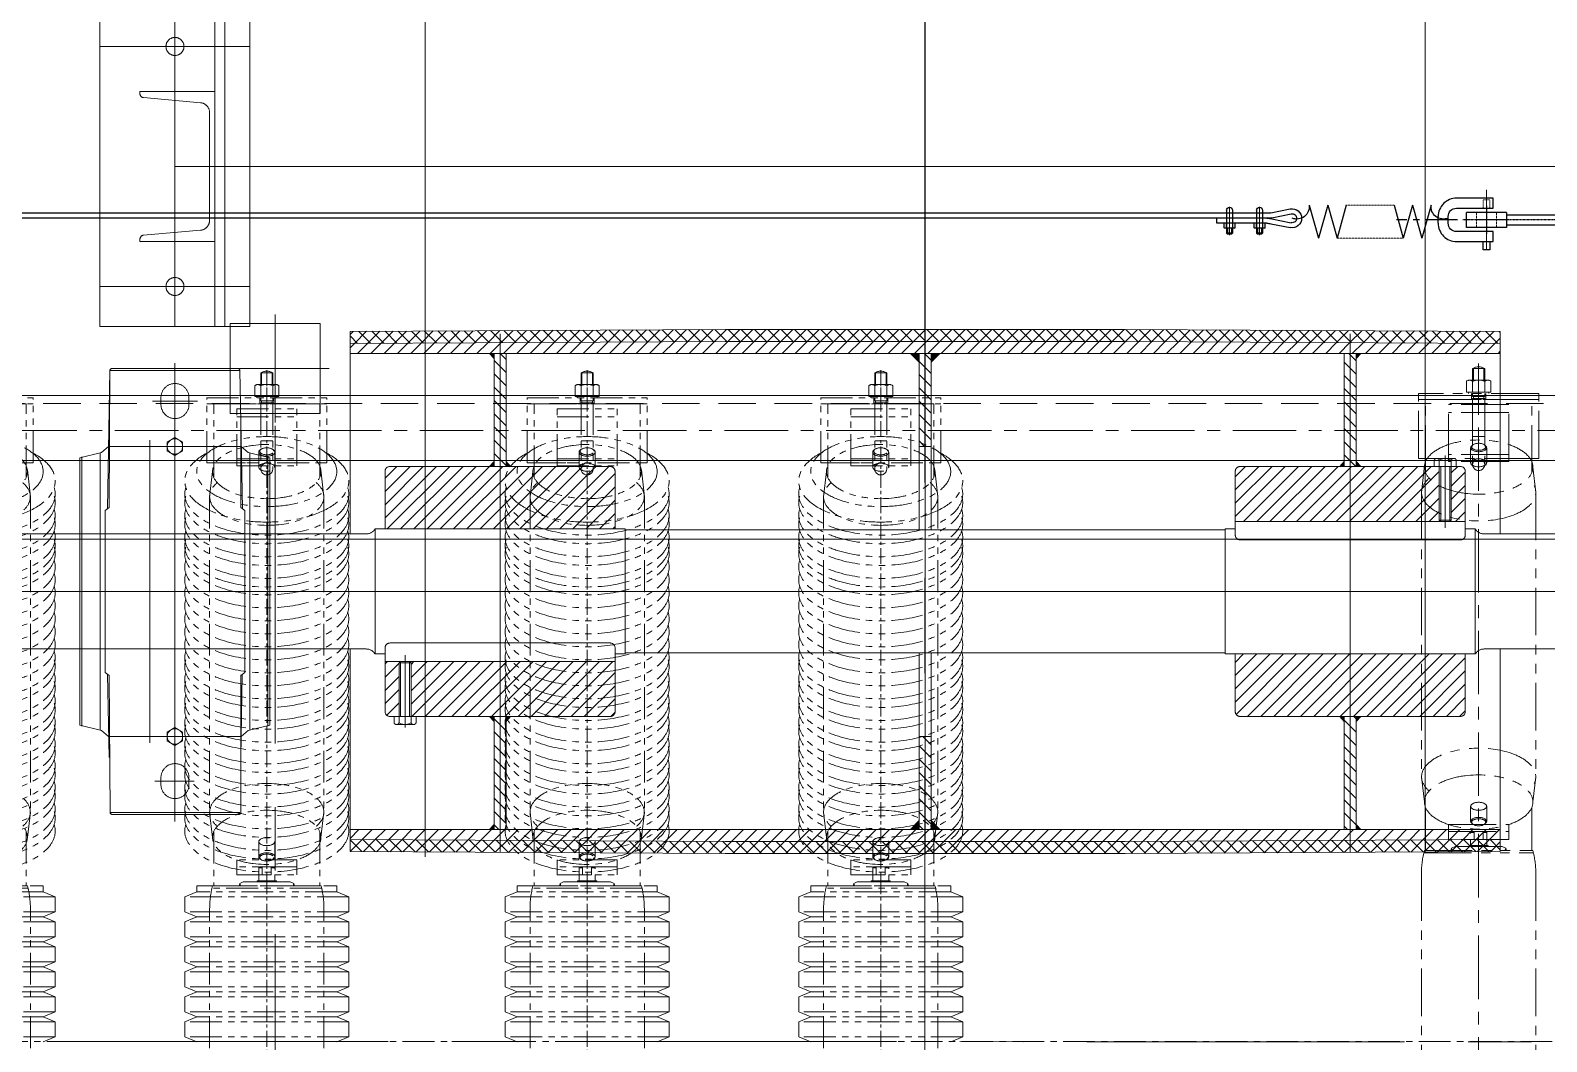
# Model space of a CAD drawing. Header units: millimetres. Extents: x -243837 to -5443, y 40 to 285140.
# Drawn here: x -108905 to -107389, y 78766 to 79777 of the extents above; entities that cross this region are included whole.
import ezdxf

# ---------------------------------------------------------------- set-up
doc = ezdxf.new("R2010")
doc.units = ezdxf.units.MM
for name, pattern in [('CENTER', [50.8, 31.75, -6.35, 6.35, -6.35]), ('CENTER2', [1.125, 0.75, -0.125, 0.125, -0.125]), ('HIDDEN', [0.375, 0.25, -0.125]), ('PHANTOM', [63.5, 31.75, -6.35, 6.35, -6.35, 6.35, -6.35])]:
    doc.linetypes.add(name, pattern=pattern)
for name, color, linetype, lineweight in [('2', 3, 'Continuous', 20), ('CEN', 1, 'CENTER', 9), ('HID', 2, 'HIDDEN', 5), ('HIDDEN', 2, 'HIDDEN', 0), ('PHANTAM', 21, 'PHANTOM', 0), ('phantom', 4, 'PHANTOM', 5), ('R- PHANTOM', 3, 'PHANTOM', 9), ('R-CENTER', 1, 'CENTER2', 5), ('R-HIDDEN', 3, 'HIDDEN', 9), ('R-OBJECT', 2, 'Continuous', 20)]:
    doc.layers.add(name, color=color, linetype=linetype, lineweight=lineweight)
doc.layers.add('DWG', color=7, linetype='Continuous')
pattern_1 = [(315, (10095.582, 2090.4945), (6.629126, 6.629126), [])]
pattern_2 = [(225, (10218.221, 2021.274), (6.629126, -6.629126), [])]

# ---------------------------------------------------------------- blocks, each defined once
blk = doc.blocks.new('VXCVXCVXCVCXV')
at = {"layer": 'PHANTAM', "ltscale": 200}
h = blk.add_hatch(dxfattribs=at)
h.set_pattern_fill('ANSI37', color=256, scale=75, angle=180)
h.set_pattern_definition([(225, (10095.582, 2090.4945), (6.629126, -6.629126), []), (315, (10095.582, 2090.4945), (6.629126, 6.629126), [])])
h.paths.add_polyline_path([(425, -260.8), (575, -260), (575, -248), (425, -248.8)])
h.paths.add_polyline_path([(0, -262), (200, -262), (425, -260.8), (425, -248.8), (200, -250), (0, -250)])
h.paths.add_polyline_path([(-425, -260.8), (-200, -262), (0, -262), (0, -250), (-200, -250), (-425, -248.8)])
h.paths.add_polyline_path([(-575, -260), (-425, -260.8), (-425, -248.8), (-575, -248)])
h.paths.add_polyline_path([(-575, 248), (-200, 250), (0, 250), (0, 262), (-200, 262), (-575, 260)])
h.paths.add_polyline_path([(0, 250), (200, 250), (575, 248), (575, 260), (200, 262), (0, 262)])
h = blk.add_hatch(dxfattribs=at)
h.set_pattern_fill('ANSI31', color=256, scale=75, angle=180)
h.set_pattern_definition([(225, (10095.582, 2090.4945), (6.629126, -6.629126), [])])
h.paths.add_polyline_path([(425, -248.8), (575, -248), (575, -238), (425, -238)])
h.paths.add_polyline_path([(0, -250), (200, -250), (425, -248.8), (425, -238), (0, -238)])
h.paths.add_polyline_path([(-425, -248.8), (-200, -250), (0, -250), (0, -238), (-425, -238)])
h.paths.add_polyline_path([(-575, -248), (-425, -248.8), (-425, -238), (-575, -238)])
h.paths.add_polyline_path([(-575, 238), (-425, 238), (-425, 248.8), (-575, 248)])
h.paths.add_polyline_path([(-425, 238), (0, 238), (0, 250), (-200, 250), (-425, 248.8)])
h.paths.add_polyline_path([(0, 238), (425, 238), (425, 248.8), (200, 250), (0, 250)])
h.paths.add_polyline_path([(425, 238), (575, 238), (575, 248), (425, 248.8)])
h = blk.add_hatch(dxfattribs=at)
h.set_pattern_fill('ANSI31', color=256, scale=75, angle=270)
h.set_pattern_definition(pattern_1)
h.paths.add_polyline_path([(-431, -238), (-425, -238), (-425, -125), (-431, -125)])
h.paths.add_polyline_path([(-425, -238), (-419, -238), (-419, -125), (-425, -125)])
h.paths.add_polyline_path([(-425, 125), (-419, 125), (-419, 238), (-425, 238)])
h.paths.add_polyline_path([(-431, 125), (-425, 125), (-425, 238), (-431, 238)])
for points in [[(-6, 229.1), (-14.7, 238), (-6, 238)], [(14.7, 238), (6, 238), (6, 229.1)], [(-6, -229.1), (-14.7, -238), (-6, -238)], [(6, -229.1), (14.7, -238), (6, -238)]]:
    blk.add_hatch(color=256, dxfattribs=at).paths.add_polyline_path(points)
h = blk.add_hatch(dxfattribs=at)
h.set_pattern_fill('ANSI31', color=256, scale=75, angle=270)
h.set_pattern_definition(pattern_1)
h.paths.add_polyline_path([(0, -145), (-6, -145), (-6, -238), (0, -238)])
h.paths.add_polyline_path([(6, -145), (0, -145), (0, -238), (6, -238)])
h.paths.add_polyline_path([(0, 145), (6, 145), (6, 238), (0, 238)])
h.paths.add_polyline_path([(-6, 145), (0, 145), (0, 238), (-6, 238)])
h = blk.add_hatch(dxfattribs=at)
h.set_pattern_fill('ANSI31', color=256, scale=75, angle=270)
h.set_pattern_definition(pattern_1)
h.paths.add_polyline_path([(419, 125), (425, 125), (425, 238), (419, 238)])
h.paths.add_polyline_path([(425, 125), (431, 125), (431, 238), (425, 238)])
h.paths.add_polyline_path([(425, -125), (419, -125), (419, -238), (425, -238)])
h.paths.add_polyline_path([(431, -125), (425, -125), (425, -238), (431, -238)])
h = blk.add_hatch(dxfattribs=at)
h.set_pattern_fill('ANSI31', color=256, scale=75, angle=180)
h.set_pattern_definition(pattern_2)
h.paths.add_polyline_path([(-425, -125), (-315, -125, 0.414214), (-310, -120), (-310, -69.9), (-425, -69.9)])
h.paths.add_polyline_path([(-514, -125), (-425, -125), (-425, -69.9), (-515.5, -69.9), (-514, -71.4)])
h.paths.add_polyline_path([(-540, -120, 0.414214), (-535, -125), (-526, -125), (-526, -71.4), (-524.5, -69.9), (-540, -69.9)])
h.paths.add_polyline_path([(-425, 62.5), (-310, 62.5), (-310, 120, 0.414214), (-315, 125), (-425, 125)])
h.paths.add_polyline_path([(-540, 62.5), (-425, 62.5), (-425, 125), (-535, 125, 0.414214), (-540, 120)])
h = blk.add_hatch(dxfattribs=at)
h.set_pattern_fill('ANSI31', color=256, scale=75, angle=180)
h.set_pattern_definition(pattern_2)
h.paths.add_polyline_path([(310, 69.9), (425, 69.9), (425, 125), (315, 125, 0.414214), (310, 120)])
h.paths.add_polyline_path([(425, 69.9), (515.5, 69.9), (514, 71.4), (514, 125), (425, 125)])
h.paths.add_polyline_path([(526, 71.4), (524.5, 69.9), (540, 69.9), (540, 120, 0.414214), (535, 125), (526, 125)])
h.paths.add_polyline_path([(425, -125), (535, -125, 0.414214), (540, -120), (540, -62.5), (425, -62.5)])
h.paths.add_polyline_path([(310, -120, 0.414214), (315, -125), (425, -125), (425, -62.5), (310, -62.5)])
for p, q in [((-500, 3705.2, 278.1), (-500, -265.2, 287.5)), ((0, -263.1, 0.4), (0, 3705.2, -5.6)), ((500, 3705.2, 279.2), (500, -260.9, 288.6)), ((-750, 265, -51.7), (-750, 584.9, -51.7)), ((-825, 544.9, -103), (-675, 544.9, -103)), ((-750, 424.9, -51.7), (750, 424.9, -51.7)), ((-825, 304.9, -103), (-675, 304.9, -103)), ((-575, 260, -0.4), (-200, 262, -0.4)), ((-575, 260, -0.4), (-575, 57.5, -0.4)), ((-200, 262, -0.4), (200, 262, -0.4)), ((575, 260, -0.4), (200, 262, -0.4)), ((575, 260, -0.4), (575, 57.5, -0.4)), ((-575, 248, -0.4), (-200, 250, -0.4)), ((-425, 257.6, -0.4), (-425, -260.9, -0.4)), ((-200, 250, -0.4), (200, 250, -0.4)), ((575, 248, -0.4), (200, 250, -0.4)), ((425, 257.6, -0.4), (425, -260.9, -0.4)), ((-750, 228.1, -0.4), (-750, -230, -0.4)), ((575, 238, -0.4), (-575, 238, -0.4)), ((-431, 232.9, -0.4), (-435.6, 238, -0.4)), ((-431, 125, -0.4), (-431, 238, -0.4)), ((-419, 125, -0.4), (-419, 238, -0.4)), ((-6, 229.1, -0.4), (-14.7, 238, -0.4)), ((-6, 61.5, -0.4), (-6, 238, -0.4)), ((6, 61.5, -0.4), (6, 238, -0.4)), ((6, 229.1, -0.4), (14.7, 238, -0.4)), ((419, 125, -0.4), (419, 238, -0.4)), ((431, 125, -0.4), (431, 238, -0.4)), ((431, 232.9, -0.4), (435.6, 238, -0.4)), ((-817.4, 82.8, -0.4), (-815, 220.9, -0.4)), ((-815.7, 84.1, -0.4), (-815, 220.9, -0.4)), ((-685, 220.9, -0.4), (-815, 220.9, -0.4)), ((-687, 222.9, -0.4), (-813, 222.9, -0.4)), ((-682.6, 82.8, -0.4), (-685, 220.9, -0.4)), ((-772.4, 190.4, -0.4), (-727.6, 190.4, -0.4)), ((-764, 193.9, -0.4), (-764, 186.9, -0.4)), ((-736, 193.9, -0.4), (-736, 186.9, -0.4)), ((-684.3, 84.1, -0.4), (-684.3, 165.4, -0.4)), ((-845, 133.7, -0.4), (-823.3, 139.1, -0.4)), ((-824.7, 0, -0.4), (-824.7, 138.6, -0.4)), ((-823.3, 139.1, -0.4), (-816.3, 145, -0.4)), ((-816.3, 145, -0.4), (-683.7, 145, -0.4)), ((-775, -151.2, -0.4), (-775, 151.2, -0.4)), ((-676.7, 139.1, -0.4), (-683.7, 145, -0.4)), ((-655, 133.7, -0.4), (-676.7, 139.1, -0.4)), ((-675.3, 0, -0.4), (-675.3, 138.6, -0.4)), ((6, 145, -0.4), (-6, 145, -0.4)), ((-845, 0, -0.4), (-845, 133.7, -0.4)), ((-843, 0, -0.4), (-843, 134.5, -0.4)), ((-657, 0, -0.4), (-657, 134.5, -0.4)), ((-655, 0, -0.4), (-655, 133.7, -0.4)), ((-535, 125, -0.4), (-315, 125, -0.4)), ((-431, 130.1, -0.4), (-435.6, 125, -0.4)), ((-419, 130.1, -0.4), (-414.4, 125, -0.4)), ((535, 125, -0.4), (315, 125, -0.4)), ((419, 130.1, -0.4), (414.4, 125, -0.4)), ((431, 130.1, -0.4), (435.6, 125, -0.4)), ((509, 131.4, -0.4), (509, 125, -0.4)), ((528.5, 133, -0.4), (511.5, 133, -0.4)), ((514, 131.4, -0.4), (514, 71.4, -0.4)), ((515.5, 125, -0.4), (515.5, 69.9, -0.4)), ((520, 136.1, -0.4), (520, 63.7, -0.4)), ((524.5, 125, -0.4), (524.5, 69.9, -0.4)), ((526, 131.4, -0.4), (526, 71.4, -0.4)), ((531, 131.4, -0.4), (531, 125, -0.4)), ((-540, 62.5, -0.4), (-540, 120, -0.4)), ((-310, 62.5, -0.4), (-310, 120, -0.4)), ((310, 69.9, -0.4), (310, 120, -0.4)), ((540, 69.9, -0.4), (540, 120, -0.4)), ((-819.7, 81.1, -0.4), (-815.7, 84.1, -0.4)), ((-819.7, 0, -0.4), (-819.7, 81.1, -0.4)), ((-680.3, 81.1, -0.4), (-684.3, 84.1, -0.4)), ((-680.3, 0, -0.4), (-680.3, 81.1, -0.4)), ((-550, 62.5, -0.4), (-550, -62.5, -0.4)), ((-550, 62.5, -0.4), (-300, 62.5, -0.4)), ((-300, -62.5, -0.4), (-300, 62.5, -0.4)), ((-300, -62.5, -0.4), (-300, 62.5, -0.4)), ((-300, 61.5, -0.4), (300, 61.5, -0.4)), ((300, 62.5, -0.4), (300, -62.5, -0.4)), ((300, 62.5, -0.4), (300, -62.5, -0.4)), ((310, 62.5, -0.4), (300, 62.5, -0.4)), ((300, 62.5, -0.4), (300, -62.5, -0.4)), ((540, 69.9, -0.4), (310, 69.9, -0.4)), ((310, 62.5, -0.4), (310, 69.9, -0.4)), ((310, 56.5, -0.4), (310, 62.5, -0.4)), ((515.5, 69.9, -0.4), (514, 71.4, -0.4)), ((526, 71.4, -0.4), (514, 71.4, -0.4)), ((524.5, 69.9, -0.4), (515.5, 69.9, -0.4)), ((526, 71.4, -0.4), (524.5, 69.9, -0.4)), ((540, 62.5, -0.4), (540, 69.9, -0.4)), ((550, 62.5, -0.4), (540, 62.5, -0.4)), ((540, 62.5, -0.4), (540, 56.5, -0.4)), ((550, -62.5, -0.4), (550, 62.5, -0.4)), ((550, -62.5, -0.4), (550, 62.5, -0.4)), ((-558.7, 57.5, -0.4), (-940, 57.5, -0.4)), ((535, 51.5, -0.4), (315, 51.5, -0.4)), ((889, 57.5, -0.4), (558.7, 57.5, -0.4)), ((900.6, 0, -0.4), (-1075, 0, -0.4)), ((-647.1, 0, -0.4), (-865, 0, -0.4)), ((-845, 0, -0.4), (-845, -133.7, -0.4)), ((-843, 0, -0.4), (-843, -134.5, -0.4)), ((-824.7, 0, -0.4), (-824.7, -138.6, -0.4)), ((-819.7, 0, -0.4), (-819.7, -81.1, -0.4)), ((-680.3, 0, -0.4), (-680.3, -81.1, -0.4)), ((-675.3, 0, -0.4), (-675.3, -138.6, -0.4)), ((-657, 0, -0.4), (-657, -134.5, -0.4)), ((-655, 0, -0.4), (-655, -133.7, -0.4)), ((-558.7, -57.5, -0.4), (-940, -57.5, -0.4)), ((-575, -57.5, -0.4), (-575, -260, -0.4)), ((-540, -62.5, -0.4), (-540, -56.5, -0.4)), ((-535, -51.5, -0.4), (-315, -51.5, -0.4)), ((-310, -56.5, -0.4), (-310, -62.5, -0.4)), ((889, -57.5, -0.4), (558.7, -57.5, -0.4)), ((575, -57.5, -0.4), (575, -260, -0.4)), ((-550, -62.5, -0.4), (-540, -62.5, -0.4)), ((-540, -62.5, -0.4), (-540, -69.9, -0.4)), ((-540, -69.9, -0.4), (-540, -120, -0.4)), ((-540, -69.9, -0.4), (-310, -69.9, -0.4)), ((-526, -71.4, -0.4), (-524.5, -69.9, -0.4)), ((-526, -71.4, -0.4), (-514, -71.4, -0.4)), ((-526, -131.4, -0.4), (-526, -71.4, -0.4)), ((-524.5, -69.9, -0.4), (-515.5, -69.9, -0.4)), ((-524.5, -125, -0.4), (-524.5, -69.9, -0.4)), ((-520, -136.1, -0.4), (-520, -63.7, -0.4)), ((-515.5, -69.9, -0.4), (-514, -71.4, -0.4)), ((-515.5, -125, -0.4), (-515.5, -69.9, -0.4)), ((-514, -131.4, -0.4), (-514, -71.4, -0.4)), ((-310, -62.5, -0.4), (-300, -62.5, -0.4)), ((-310, -62.5, -0.4), (-310, -69.9, -0.4)), ((-310, -69.9, -0.4), (-310, -120, -0.4)), ((-300, -61.5, -0.4), (300, -61.5, -0.4)), ((-6, -61.5, -0.4), (-6, -238, -0.4)), ((6, -61.5, -0.4), (6, -238, -0.4)), ((550, -62.5, -0.4), (300, -62.5, -0.4)), ((310, -62.5, -0.4), (310, -120, -0.4)), ((540, -62.5, -0.4), (540, -120, -0.4)), ((-819.7, -81.1, -0.4), (-815.7, -84.1, -0.4)), ((-817.3, -82.9, -0.4), (-815.9, -166.1, -0.4)), ((-815.7, -84.1, -0.4), (-814.8, -220.9, -0.4)), ((-680.3, -81.1, -0.4), (-684.3, -84.1, -0.4)), ((-684.3, -83.4, -0.4), (-684.2, -220.9, -0.4)), ((-684.3, -84.1, -0.4), (-684.3, -165.4, -0.4)), ((-682.7, -82.9, -0.4), (-684.1, -166.1, -0.4)), ((-845, -133.7, -0.4), (-823.3, -139.1, -0.4)), ((-655, -133.7, -0.4), (-676.7, -139.1, -0.4)), ((-535, -125, -0.4), (-315, -125, -0.4)), ((-531, -131.4, -0.4), (-531, -125, -0.4)), ((-528.5, -133, -0.4), (-511.5, -133, -0.4)), ((-509, -131.4, -0.4), (-509, -125, -0.4)), ((-431, -130.1, -0.4), (-435.6, -125, -0.4)), ((-431, -125, -0.4), (-431, -238, -0.4)), ((-419, -125, -0.4), (-419, -238, -0.4)), ((-419, -130.1, -0.4), (-414.4, -125, -0.4)), ((535, -125, -0.4), (315, -125, -0.4)), ((419, -130.1, -0.4), (414.4, -125, -0.4)), ((419, -125, -0.4), (419, -238, -0.4)), ((431, -125, -0.4), (431, -238, -0.4)), ((431, -130.1, -0.4), (435.6, -125, -0.4)), ((-823.3, -139.1, -0.4), (-816.3, -145, -0.4)), ((-815.2, -145, -0.4), (-684.3, -145, -0.4)), ((-676.7, -139.1, -0.4), (-683.7, -145, -0.4)), ((6, -145, -0.4), (-6, -145, -0.4)), ((0, -145, -0.4), (0, -262, -0.4)), ((-770.2, -189.6, -0.4), (-730.9, -189.6, -0.4)), ((-764, -193.1, -0.4), (-764, -186.1, -0.4)), ((-736, -193.1, -0.4), (-736, -186.1, -0.4)), ((-685, -220.9, -0.4), (-815, -220.9, -0.4)), ((-686.2, -222.9, -0.4), (-812.8, -222.9, -0.4)), ((575, -238, -0.4), (-575, -238, -0.4)), ((-431, -232.9, -0.4), (-435.6, -238, -0.4)), ((-6, -229.1, -0.4), (-14.7, -238, -0.4)), ((6, -229.1, -0.4), (14.7, -238, -0.4)), ((431, -232.9, -0.4), (435.6, -238, -0.4)), ((-575, -248, -0.4), (-200, -250, -0.4)), ((-200, -250, -0.4), (200, -250, -0.4)), ((575, -248, -0.4), (200, -250, -0.4)), ((-575, -260, -0.4), (-200, -262, -0.4)), ((-200, -262, -0.4), (200, -262, -0.4)), ((575, -260, -0.4), (200, -262, -0.4))]:
    blk.add_line(p, q, dxfattribs=at)
for points, elevation in [([(-675, 584.9), (-675, 265), (-825, 265), (-825, 584.9)], -51.7), ([(-710, 265), (-710, 584.9), (-700, 584.9), (-700, 265)], -51.7), ([(-742.3, 149.4), (-750, 153.9), (-757.7, 149.4), (-757.7, 140.5), (-750, 136.1), (-742.3, 140.5)], -0.4), ([(-742.3, -149.4), (-750, -153.9), (-757.7, -149.4), (-757.7, -140.5), (-750, -136.1), (-742.3, -140.5)], -0.4)]:
    blk.add_lwpolyline(points, close=True, dxfattribs=dict(at, elevation=elevation))
at = {"layer": 'PHANTAM', "ltscale": 200, "elevation": -51.7}
blk.add_lwpolyline([(-785, 497.6, 0.388879), (-781.3, 493.7), (-724.5, 488.7, -0.388879), (-715.4, 478.7), (-715.4, 371.1, -0.388879), (-724.5, 361.1), (-781.3, 356.2, 0.388879), (-785, 352.2), (-785, 349.9), (-710, 349.9), (-710, 499.9), (-785, 499.9)], format="xyb", close=True, dxfattribs=at)
at = {"layer": 'PHANTAM', "ltscale": 200}
for centre, radius in [((-750, 544.9, -103), 9), ((-750, 304.9, -103), 9), ((-750, 145, -0.4), 7.69), ((-750, -145, -0.4), 7.69)]:
    blk.add_circle(centre, radius, dxfattribs=at)
for centre, radius, start, end in [((-813, 220.9, -0.4), 2, 90, 179.011), ((-687, 220.9, -0.4), 2, 0.989, 90), ((-750, 193.9, -0.4), 14, 0, 180), ((-750, 186.9, -0.4), 14, 180, 0), ((-535, 120, -0.4), 5, 90, 180), ((-315, 120, -0.4), 5, 0, 90), ((315, 120, -0.4), 5, 90, 180), ((511.5, 130.3, -0.4), 2.74, 24.1518, 155.8482), ((520, 121.1, -0.4), 11.9, 59.802, 120.198), ((528.5, 130.3, -0.4), 2.74, 24.1518, 155.8482), ((535, 120, -0.4), 5, 0, 90), ((-558.7, 67.5, -0.4), 10, 270, 330), ((558.7, 67.5, -0.4), 10, 210, 270), ((315, 56.5, -0.4), 5, 180, 270), ((535, 56.5, -0.4), 5, 270, 0), ((-558.7, -67.5, -0.4), 10, 30, 90), ((-535, -56.5, -0.4), 5, 90, 180), ((-315, -56.5, -0.4), 5, 0, 90), ((558.7, -67.5, -0.4), 10, 90, 150), ((-535, -120, -0.4), 5, 180, 270), ((-315, -120, -0.4), 5, 270, 0), ((315, -120, -0.4), 5, 180, 270), ((535, -120, -0.4), 5, 270, 0), ((-528.5, -130.3, -0.4), 2.74, 204.1518, 335.8482), ((-520, -121.1, -0.4), 11.9, 239.802, 300.198), ((-511.5, -130.3, -0.4), 2.74, 204.1518, 335.8482), ((-750, -186.1, -0.4), 14, 0, 180), ((-750, -193.1, -0.4), 14, 180, 0), ((-812.8, -220.9, -0.4), 2, 180.3489, 270), ((-686.2, -220.9, -0.4), 2, 270, 0.0263)]:
    blk.add_arc(centre, radius, start, end, dxfattribs=at)
for points in [[(-435.6, 238, -0.4), (-431, 238, -0.4), (-431, 232.9, -0.4)], [(435.6, 238, -0.4), (431, 238, -0.4), (431, 232.9, -0.4)], [(-435.6, 125, -0.4), (-431, 125, -0.4), (-431, 130.1, -0.4)], [(-414.4, 125, -0.4), (-419, 125, -0.4), (-419, 130.1, -0.4)], [(414.4, 125, -0.4), (419, 125, -0.4), (419, 130.1, -0.4)], [(435.6, 125, -0.4), (431, 125, -0.4), (431, 130.1, -0.4)], [(-435.6, -125, -0.4), (-431, -125, -0.4), (-431, -130.1, -0.4)], [(-414.4, -125, -0.4), (-419, -125, -0.4), (-419, -130.1, -0.4)], [(414.4, -125, -0.4), (419, -125, -0.4), (419, -130.1, -0.4)], [(435.6, -125, -0.4), (431, -125, -0.4), (431, -130.1, -0.4)], [(-435.6, -238, -0.4), (-431, -238, -0.4), (-431, -232.9, -0.4)], [(435.6, -238, -0.4), (431, -238, -0.4), (431, -232.9, -0.4)]]:
    blk.add_solid(points, dxfattribs=at)
blk = doc.blocks.new('A$Cdfc40b7d')
at = {"layer": 'phantom'}
for p, q in [((-2146.6, 536.8, 152.2), (-2134.6, 536.8, 152.2)), ((-2146.6, 536.8, 152.2), (-2146.6, 525.3, 152.2)), ((-2145.8, 536.8, 152.2), (-2145.8, 524.3, 152.2)), ((-2135.3, 536.8, 152.2), (-2135.3, 525.3, 152.2)), ((-2134.6, 536.8, 152.2), (-2134.6, 525.3, 152.2)), ((-2152.6, 524, 152.2), (-2150.4, 525.3, 152.2)), ((-2152.6, 524, 152.2), (-2152.6, 513.3, 152.2)), ((-2150.4, 525.3, 152.2), (-2130.7, 525.3, 152.2)), ((-2146.6, 524, 152.2), (-2146.6, 513.3, 152.2)), ((-2140.6, 498.7, 152.2), (-2140.6, 522.2, 152.2)), ((-2134.6, 524, 152.2), (-2134.6, 513.3, 152.2)), ((-2128.6, 524, 152.2), (-2130.7, 525.3, 152.2)), ((-2128.6, 524, 152.2), (-2128.6, 513.3, 152.2)), ((-2200.6, 511.8, 152.2), (-2080.6, 511.8, 152.2)), ((-2200.6, 446.8, 152.2), (-2200.6, 511.8, 152.2)), ((-2200.6, 505.8, 152.2), (-2080.6, 505.8, 152.2)), ((-2193.6, 432.6, 152.2), (-2193.6, 505.8, 152.2)), ((-2087.5, 505.8, 152.2), (-2193.6, 505.8, 152.2)), ((-2170.6, 500.8, 152.2), (-2110.6, 500.8, 152.2)), ((-2170.6, 443.9, 152.2), (-2170.6, 500.8, 152.2)), ((-2152.6, 513.3, 152.2), (-2128.6, 513.3, 152.2)), ((-2150.6, 513.3, 152.2), (-2150.6, 511.8, 152.2)), ((-2147.6, 511.8, 152.2), (-2147.6, 505.8, 152.2)), ((-2147.6, 511.8, 152.2), (-2147.6, 505.6, 152.2)), ((-2146.6, 511.8, 152.2), (-2146.6, 508.8, 152.2)), ((-2146.6, 508.8, 152.2), (-2134.6, 508.8, 152.2)), ((-2146.6, 506.8, 152.2), (-2146.6, 440.8, 152.2)), ((-2134.6, 506.8, 152.2), (-2146.6, 506.8, 152.2)), ((-2145.8, 508.8, 152.2), (-2145.8, 506.8, 152.2)), ((-2140.6, 500.8, 152.2), (-2140.6, 505.8, 152.2)), ((-2135.3, 508.8, 152.2), (-2135.3, 506.8, 152.2)), ((-2134.6, 511.8, 152.2), (-2134.6, 508.8, 152.2)), ((-2134.6, 506.8, 152.2), (-2134.6, 440.8, 152.2)), ((-2133.6, 511.8, 152.2), (-2133.6, 505.8, 152.2)), ((-2133.6, 511.8, 152.2), (-2133.6, 505.8, 152.2)), ((-2130.6, 513.3, 152.2), (-2130.6, 511.8, 152.2)), ((-2110.6, 443.9, 152.2), (-2110.6, 500.8, 152.2)), ((-2087.5, 432.6, 152.2), (-2087.5, 505.8, 152.2)), ((-2080.6, 446.8, 152.2), (-2080.6, 511.8, 152.2)), ((-2170.6, 492.8, 152.2), (-2110.6, 492.8, 152.2)), ((-2148.6, 442.6, 152.2), (-2148.6, 457.6, 152.2)), ((-2146.6, 468.8, 152.2), (-2134.6, 468.8, 152.2)), ((-2132.6, 442.6, 152.2), (-2132.6, 457.6, 152.2)), ((-2200.6, 446.8, 152.2), (-2193.6, 446.8, 152.2)), ((-2193.6, 446.8, 152.2), (-2087.5, 446.8, 152.2)), ((-2170.6, 450.9, 152.2), (-2110.6, 450.9, 152.2)), ((-2170.6, 443.9, 152.2), (-2110.6, 443.9, 152.2)), ((-2160.6, 446.8, 152.2), (-2154.6, 446.8, 152.2)), ((-2154.6, 446.8, 152.2), (-2150.6, 446.8, 152.2)), ((-2087.5, 446.8, 152.2), (-2080.6, 446.8, 152.2)), ((-2083.4, 413, 152.2), (-2086.4, 439.8, 152.2)), ((-2197.7, 413, 152.2), (-2194.8, 438.2, 152.2)), ((-2197.7, 413, 152.2), (-2197.7, 97.8)), ((-2083.4, 413, 152.2), (-2083.4, 97.8)), ((-2197.7, 97.8), (-2194.8, 72.5)), ((-2083.4, 97.8), (-2086.4, 72.5)), ((-2193.6, 78.1), (-2193.6, 24.1)), ((-2087.5, 78.1), (-2087.5, 24.1)), ((-2148.6, 68.2), (-2148.6, 53.1)), ((-2132.6, 68.2), (-2132.6, 53.1)), ((-2110.6, 50), (-2170.6, 50)), ((-2170.6, 43.1), (-2170.6, 49.9)), ((-2110.6, 43.1), (-2110.6, 49.9)), ((-2110.6, 43.1), (-2170.6, 43.1)), ((-2170.6, 43.1), (-2170.6, 35.1)), ((-2170.6, 35.1), (-2110.6, 35.1)), ((-2147.6, 43.1), (-2148.6, 42.1)), ((-2148.6, 35.1), (-2148.6, 43.1)), ((-2147.6, 43.1), (-2148.6, 42.1)), ((-2148.6, 42.1), (-2147.6, 43.1)), ((-2148.6, 42.1), (-2148.6, 41.1)), ((-2148.6, 42.1), (-2145.1, 42.1)), ((-2148.6, 41.1), (-2148.6, 42.1)), ((-2148.6, 42.1), (-2145.1, 42.1)), ((-2148.6, 35.1), (-2148.6, 29.1)), ((-2147.6, 43.1), (-2133.6, 43.1)), ((-2147.6, 43.1), (-2133.6, 43.1)), ((-2145.1, 43.1), (-2145.1, 35.1)), ((-2145.1, 35.1), (-2136.1, 35.1)), ((-2140.6, 35.1), (-2140.6, 24.1)), ((-2136.1, 43.1), (-2136.1, 35.1)), ((-2132.6, 42.1), (-2136.1, 42.1)), ((-2136.1, 42.1), (-2132.6, 42.1)), ((-2133.6, 43.1), (-2132.6, 42.1)), ((-2132.6, 42.1), (-2133.6, 43.1)), ((-2132.6, 42.1), (-2132.6, 41.1)), ((-2132.6, 41.1), (-2132.6, 42.1)), ((-2132.6, 35.1), (-2132.6, 29.1)), ((-2110.6, 35.1), (-2110.6, 43.1)), ((-2222.6, 13.1), (-2210.6, 18.1)), ((-2210.6, 24.1), (-2070.6, 24.1)), ((-2210.6, 18.1), (-2210.6, 24.1)), ((-2070.6, 18.1), (-2210.6, 18.1)), ((-2085.8, 21.6), (-2195.4, 21.6)), ((-2086.4, 24.1), (-2194.8, 24.1)), ((-2168.3, 24.1), (-2167.6, 26.2)), ((-2164.1, 28), (-2167.6, 26.5)), ((-2166.8, 24.1), (-2167.6, 26.5)), ((-2166.9, 24.1), (-2167.6, 26.2)), ((-2164.1, 28), (-2148.6, 28)), ((-2150.1, 29.1), (-2150.1, 28)), ((-2150.1, 29), (-2150, 29.1)), ((-2150.1, 28.3), (-2149.3, 29.1)), ((-2150.1, 29.1), (-2131, 29.1)), ((-2150.1, 28), (-2131, 28)), ((-2149.7, 28), (-2148.6, 29.1)), ((-2149, 28), (-2147.9, 29.1)), ((-2148.6, 29.1), (-2132.6, 29.1)), ((-2148.6, 28), (-2132.6, 28)), ((-2148.3, 28), (-2147.7, 28.6)), ((-2147.7, 29.1), (-2147.7, 28)), ((-2133.5, 29.1), (-2133.5, 28)), ((-2133.5, 28.7), (-2133, 29.1)), ((-2133.4, 28), (-2132.3, 29.1)), ((-2132.7, 28), (-2131.6, 29.1)), ((-2132.6, 28), (-2117.1, 28)), ((-2132, 28), (-2131, 29)), ((-2131.3, 28), (-2131, 28.3)), ((-2131, 29.1), (-2131, 28)), ((-2117.1, 28), (-2113.6, 26.5)), ((-2114.3, 24.1), (-2113.6, 26.5)), ((-2114.2, 24.1), (-2113.6, 26.2)), ((-2112.8, 24.1), (-2113.6, 26.2)), ((-2070.6, 18.1), (-2070.6, 24.1)), ((-2058.6, 13.1), (-2070.6, 18.1)), ((-2058.6, 13.1), (-2222.6, 13.1)), ((-2222.6, 13.1), (-2222.6, -1.9)), ((-2197.7, -265.1), (-2197.7, 1.2)), ((-2083.4, -265.1), (-2083.4, 1.2)), ((-2058.6, 13.1), (-2058.6, -1.9)), ((-2058.6, -1.9), (-2222.6, -1.9)), ((-2222.6, -1.9), (-2210.6, -6.9)), ((-2222.6, -11.9), (-2210.6, -6.9)), ((-2058.6, -11.9), (-2222.6, -11.9)), ((-2222.6, -11.9), (-2222.6, -26.9)), ((-2070.6, -6.9), (-2210.6, -6.9)), ((-2058.6, -1.9), (-2070.6, -6.9)), ((-2058.6, -11.9), (-2070.6, -6.9)), ((-2058.6, -11.9), (-2058.6, -26.9)), ((-2058.6, -26.9), (-2222.6, -26.9)), ((-2222.6, -26.9), (-2210.6, -31.9)), ((-2058.6, -26.9), (-2070.6, -31.9)), ((-2222.6, -36.9), (-2210.6, -31.9)), ((-2058.6, -36.9), (-2222.6, -36.9)), ((-2222.6, -36.9), (-2222.6, -51.9)), ((-2070.6, -31.9), (-2210.6, -31.9)), ((-2058.6, -36.9), (-2070.6, -31.9)), ((-2058.6, -36.9), (-2058.6, -51.9)), ((-2058.6, -51.9), (-2222.6, -51.9)), ((-2222.6, -51.9), (-2210.6, -56.9)), ((-2222.6, -61.9), (-2210.6, -56.9)), ((-2070.6, -56.9), (-2210.6, -56.9)), ((-2058.6, -51.9), (-2070.6, -56.9)), ((-2058.6, -61.9), (-2070.6, -56.9)), ((-2058.6, -61.9), (-2222.6, -61.9)), ((-2222.6, -61.9), (-2222.6, -76.9)), ((-2058.6, -61.9), (-2058.6, -76.9)), ((-2058.6, -76.9), (-2222.6, -76.9)), ((-2222.6, -76.9), (-2210.6, -81.9)), ((-2222.6, -86.9), (-2210.6, -81.9)), ((-2058.6, -86.9), (-2222.6, -86.9)), ((-2222.6, -86.9), (-2222.6, -101.9)), ((-2070.6, -81.9), (-2210.6, -81.9)), ((-2058.6, -76.9), (-2070.6, -81.9)), ((-2058.6, -86.9), (-2070.6, -81.9)), ((-2058.6, -86.9), (-2058.6, -101.9)), ((-2058.6, -101.9), (-2222.6, -101.9)), ((-2222.6, -101.9), (-2210.6, -106.9)), ((-2058.6, -101.9), (-2070.6, -106.9)), ((-2222.6, -111.9), (-2210.6, -106.9)), ((-2058.6, -111.9), (-2222.6, -111.9)), ((-2222.6, -111.9), (-2222.6, -126.9)), ((-2070.6, -106.9), (-2210.6, -106.9)), ((-2058.6, -111.9), (-2070.6, -106.9)), ((-2058.6, -111.9), (-2058.6, -126.9)), ((-2058.6, -126.9), (-2222.6, -126.9)), ((-2222.6, -126.9), (-2210.6, -131.9)), ((-2058.6, -126.9), (-2070.6, -131.9))]:
    blk.add_line(p, q, dxfattribs=at)
at = {"layer": 'phantom', "color": 1, "linetype": 'CENTER', "ltscale": 0.5}
blk.add_line((-2140.6, 539.5, 152.2), (-2140.6, -799.3, -3.4), dxfattribs=at)
at = {"layer": 'phantom'}
blk.add_circle((-2140.6, 440.8, 152.2), 6, dxfattribs=at)
for centre, radius, start, end in [((-2140.6, 527.7, 152.2), 10.9, 56.6036, 123.3964), ((-2149.6, 521, 152.2), 4.24, 45, 135), ((-2140.6, 510.3, 152.2), 15, 66.4634, 113.5366), ((-2131.6, 521, 152.2), 4.24, 45, 135), ((-2107.7, 1.2), 90, 165.2922, 180), ((-2173.4, 1.2), 90, 0, 14.7078)]:
    blk.add_arc(centre, radius, start, end, dxfattribs=at)
at = {"layer": 'phantom', "extrusion": (0, 0, -1)}
for centre, major_axis in [((-2140.6, 438.2, 152.2), (70, 0)), ((-2140.6, 438.2, 152.2), (54.2, 0)), ((-2140.6, 458.5, 152.2), (7, 0)), ((-2140.6, 442.6, 152.2), (8, 0))]:
    blk.add_ellipse(centre, major_axis=major_axis, ratio=0.5, dxfattribs=at)
for centre, major_axis, start_param, end_param in [((-2140.6, 428.7, 152.2), (82, 0), 5.507893, 10.200071), ((-2140.6, 457.6, 152.2), (8, 0), 5.576234, 10.13173), ((-2140.6, 413, 152.2), (57.1, 0), 5.761132, 9.946831), ((-2140.6, 415.7, 152.2), (82, 0), 6.124096, 9.583867), ((-2140.6, 407.1, 152.2), (82, 0), 6.124096, 9.583867), ((-2140.6, 394.1, 152.2), (82, 0), 6.124096, 9.583867), ((-2140.6, 385.4, 152.2), (82, 0), 6.124096, 9.583867), ((-2140.6, 372.4, 152.2), (82, 0), 6.124096, 9.583867), ((-2140.6, 363.8, 152.2), (82, 0), 6.124096, 9.583867), ((-2140.6, 356), (82, 0), 6.124096, 9.583867), ((-2140.6, 343), (82, 0), 6.124096, 9.583867), ((-2140.6, 330), (82, 0), 6.124096, 9.583867), ((-2140.6, 317), (82, 0), 6.124096, 9.583867), ((-2140.6, 304), (82, 0), 6.124096, 9.583867), ((-2140.6, 291), (82, 0), 6.124096, 9.583867), ((-2140.6, 278), (82, 0), 6.124096, 9.583867), ((-2140.6, 265), (82, 0), 6.124096, 9.583867), ((-2140.6, 252), (82, 0), 6.124096, 9.583867), ((-2140.6, 243.4), (82, 0), 6.124096, 9.583867), ((-2140.6, 230.4), (82, 0), 6.124096, 9.583867), ((-2140.6, 221.7), (82, 0), 6.124096, 9.583867), ((-2140.6, 208.7), (82, 0), 6.124096, 9.583867), ((-2140.6, 200.1), (82, 0), 6.124096, 9.583867), ((-2140.6, 187.1), (82, 0), 6.124096, 9.583867), ((-2140.6, 178.4), (82, 0), 6.124096, 9.583867), ((-2140.6, 165.4), (82, 0), 6.124096, 9.583867), ((-2140.6, 156.8), (82, 0), 6.124096, 9.583867), ((-2140.6, 143.8), (82, 0), 6.124096, 9.583867), ((-2140.6, 135.1), (82, 0), 6.124096, 9.583867), ((-2140.6, 122.1), (82, 0), 6.124096, 9.583867), ((-2140.6, 113.5), (82, 0), 6.124096, 9.583867), ((-2140.6, 100.5), (82, 0), 6.124096, 9.583867), ((-2140.6, 91.8), (82, 0), 6.124096, 9.583867), ((-2140.6, 78.8), (82, 0), 6.124096, 9.583867)]:
    blk.add_ellipse(centre, major_axis=major_axis, ratio=0.5, start_param=start_param, end_param=end_param, dxfattribs=at)
at = {"layer": 'phantom'}
for centre, major_axis, start_param, end_param in [((-2140.6, 97.8), (57.1, 0), 5.761132, 9.946831), ((-2140.6, 53.1), (8, 0), 5.576234, 10.13173)]:
    blk.add_ellipse(centre, major_axis=major_axis, ratio=0.5, start_param=start_param, end_param=end_param, dxfattribs=at)
for centre, major_axis in [((-2140.6, 72.5), (54.2, 0)), ((-2140.6, 68.2), (8, 0)), ((-2140.6, 52.3), (7, 0))]:
    blk.add_ellipse(centre, major_axis=major_axis, ratio=0.5, dxfattribs=at)
blk = doc.blocks.new('A$Cc1e59ba2')
at = {"layer": 'phantom', "ltscale": 1.5}
h = blk.add_hatch(dxfattribs=at)
h.set_pattern_fill('ANSI31', color=256, scale=4, angle=90, style=0)
h.set_pattern_definition([(225, (-355.42745, -107.5471), (-0.3535534, 0.3535534), [])])
h.paths.add_polyline_path([(-655.8, -172.3), (-655.8, -173.4), (-658.2, -173.4), (-658.2, -172.3)])
h.paths.add_polyline_path([(-672.4, -172.3), (-672.4, -173.4), (-674.9, -173.4), (-674.9, -172.3)])
for p, q in [((-659.3, 304.5), (-671.3, 304.5)), ((-671.3, 304.5), (-671.3, 293)), ((-670.6, 304.5), (-670.6, 293)), ((-660.1, 304.5), (-660.1, 292.1)), ((-659.3, 304.5), (-659.3, 293)), ((-677.3, 291.8), (-675.2, 293)), ((-677.3, 291.8), (-677.3, 281)), ((-655.5, 293), (-675.2, 293)), ((-671.3, 291.8), (-671.3, 281)), ((-665.3, 266.5), (-665.3, 290)), ((-659.3, 291.8), (-659.3, 281)), ((-653.3, 291.8), (-655.5, 293)), ((-653.3, 291.8), (-653.3, 281)), ((-605.3, 279.5), (-725.3, 279.5)), ((-725.3, 214.5), (-725.3, 279.5)), ((-605.3, 273.5), (-725.3, 273.5)), ((-718.4, 200.4), (-718.4, 273.5)), ((-718.4, 273.5), (-612.3, 273.5)), ((-653.3, 281), (-677.3, 281)), ((-675.3, 281), (-675.3, 279.5)), ((-672.3, 279.5), (-672.3, 273.5)), ((-672.3, 279.5), (-672.3, 273.5)), ((-671.3, 279.5), (-671.3, 276.5)), ((-659.3, 276.5), (-671.3, 276.5)), ((-671.3, 274.5), (-671.3, 208.5)), ((-671.3, 274.5), (-659.3, 274.5)), ((-670.6, 276.5), (-670.6, 274.5)), ((-665.3, 268.5), (-665.3, 273.5)), ((-660.1, 276.5), (-660.1, 274.5)), ((-659.3, 279.5), (-659.3, 276.5)), ((-659.3, 274.5), (-659.3, 208.5)), ((-658.3, 279.5), (-658.3, 273.5)), ((-658.3, 279.5), (-658.3, 273.3)), ((-655.3, 281), (-655.3, 279.5)), ((-612.3, 200.4), (-612.3, 273.5)), ((-605.3, 214.5), (-605.3, 279.5)), ((-635.3, 268.5), (-695.3, 268.5)), ((-695.3, 211.7), (-695.3, 268.5)), ((-635.3, 260.5), (-695.3, 260.5)), ((-635.3, 211.7), (-635.3, 268.5)), ((-659.3, 236.5), (-671.3, 236.5)), ((-718.4, 214.5), (-725.3, 214.5)), ((-612.3, 214.5), (-718.4, 214.5)), ((-635.3, 218.6), (-695.3, 218.6)), ((-673.3, 210.3), (-673.3, 225.4)), ((-657.3, 210.3), (-657.3, 225.4)), ((-651.3, 214.5), (-655.3, 214.5)), ((-645.3, 214.5), (-651.3, 214.5)), ((-605.3, 214.5), (-612.3, 214.5)), ((-722.5, 180.7), (-719.5, 207.5)), ((-635.3, 211.7), (-695.3, 211.7)), ((-608.2, 180.7), (-611.1, 206)), ((-722.5, 180.7), (-722.5, -103.6)), ((-608.2, 180.7), (-608.2, -103.6)), ((-722.5, -103.6), (-719.5, -128.8)), ((-608.2, -103.6), (-611.1, -128.8)), ((-718.4, -177.3), (-718.4, -134.4)), ((-673.3, -133.1), (-673.3, -148.2)), ((-657.3, -133.1), (-657.3, -148.2)), ((-612.3, -177.3), (-612.3, -134.4)), ((-695.3, -151.3), (-635.3, -151.3)), ((-695.3, -158.3), (-695.3, -151.4)), ((-635.3, -158.3), (-635.3, -151.4)), ((-672.3, -158.3), (-673.3, -159.3)), ((-673.3, -159.3), (-672.3, -158.3)), ((-673.3, -159.3), (-673.3, -160.3)), ((-673.3, -160.3), (-673.3, -159.3)), ((-673.3, -159.3), (-669.8, -159.3)), ((-669.8, -159.3), (-673.3, -159.3)), ((-673.3, -166.3), (-673.3, -172.3)), ((-658.3, -158.3), (-672.3, -158.3)), ((-658.3, -158.3), (-672.3, -158.3)), ((-669.8, -158.3), (-669.8, -166.3)), ((-660.8, -166.3), (-669.8, -166.3)), ((-665.3, -177.3), (-665.3, -166.3)), ((-660.8, -158.3), (-660.8, -166.3)), ((-657.3, -159.3), (-660.8, -159.3)), ((-657.3, -159.3), (-660.8, -159.3)), ((-658.3, -158.3), (-657.3, -159.3)), ((-658.3, -158.3), (-657.3, -159.3)), ((-657.3, -159.3), (-658.3, -158.3)), ((-657.3, -166.3), (-657.3, -158.3)), ((-657.3, -159.3), (-657.3, -160.3)), ((-657.3, -160.3), (-657.3, -159.3)), ((-657.3, -166.3), (-657.3, -172.3)), ((-720.1, -179.7), (-610.5, -179.7)), ((-719.5, -177.3), (-611.1, -177.3)), ((-693.1, -177.3), (-692.3, -175.1)), ((-688.8, -173.4), (-692.3, -174.9)), ((-691.6, -177.3), (-692.3, -174.9)), ((-691.7, -177.3), (-692.3, -175.1)), ((-673.3, -173.4), (-688.8, -173.4)), ((-674.9, -172.3), (-674.9, -173.4)), ((-655.8, -172.3), (-674.9, -172.3)), ((-655.8, -173.4), (-674.9, -173.4)), ((-657.3, -172.3), (-673.3, -172.3)), ((-657.3, -173.4), (-673.3, -173.4)), ((-672.4, -172.3), (-672.4, -173.4)), ((-658.2, -172.3), (-658.2, -173.4)), ((-641.8, -173.4), (-657.3, -173.4)), ((-655.8, -172.3), (-655.8, -173.4)), ((-641.8, -173.4), (-638.3, -174.9)), ((-639.1, -177.3), (-638.3, -174.9)), ((-639, -177.3), (-638.3, -175.1)), ((-637.6, -177.3), (-638.3, -175.1)), ((-722.5, -200.1), (-722.5, -497.2)), ((-608.2, -200.1, 7.6), (-608.2, -497.2, 7.6))]:
    blk.add_line(p, q, dxfattribs=at)
at = {"layer": 'phantom', "color": 1, "linetype": 'CENTER', "ltscale": 2}
blk.add_line((-665.3, -1037.1, 7.6), (-665.3, 309.6, 7.6), dxfattribs=at)
at = {"layer": 'phantom', "ltscale": 1.5}
blk.add_lwpolyline([(-695.3, -166.3), (-695.3, -158.3), (-635.3, -158.3), (-635.3, -166.3)], close=True, dxfattribs=at)
blk.add_circle((-665.3, 208.5), 6, dxfattribs=at)
for centre, radius, start, end in [((-665.3, 295.4), 10.9, 56.6036, 123.3964), ((-674.3, 288.8), 4.24, 45, 135), ((-665.3, 278), 15, 66.4634, 113.5366), ((-656.3, 288.8), 4.24, 45, 135), ((-632.5, -200.1), 90, 165.2922, 180), ((-698.2, -200.1), 90, 0, 14.7078)]:
    blk.add_arc(centre, radius, start, end, dxfattribs=at)
for centre, major_axis in [((-665.3, 206), (-54.2, 0)), ((-665.3, 226.3), (-7, 0)), ((-665.3, 210.3), (-8, 0))]:
    blk.add_ellipse(centre, major_axis=major_axis, ratio=0.5, dxfattribs=at)
for centre, major_axis, start_param, end_param in [((-665.3, 225.4), (-8, 0), 5.576234, 10.13173), ((-665.3, 180.7), (-57.1, 0), 5.761132, 9.946831)]:
    blk.add_ellipse(centre, major_axis=major_axis, ratio=0.5, start_param=start_param, end_param=end_param, dxfattribs=at)
at = {"layer": 'phantom', "ltscale": 1.5, "extrusion": (0, 0, -1)}
for centre, major_axis, start_param, end_param in [((-665.3, -103.6), (-57.1, 0), 5.761132, 9.946831), ((-665.3, -148.2), (-8, 0), 5.576234, 10.13173)]:
    blk.add_ellipse(centre, major_axis=major_axis, ratio=0.5, start_param=start_param, end_param=end_param, dxfattribs=at)
for centre, major_axis in [((-665.3, -128.8), (-54.2, 0)), ((-665.3, -133.1), (-8, 0)), ((-665.3, -149.1), (-7, 0))]:
    blk.add_ellipse(centre, major_axis=major_axis, ratio=0.5, dxfattribs=at)
blk = doc.blocks.new('A$C67757B90')
at = {"color": 1, "linetype": 'CENTER2', "ltscale": 0.3}
for p, q in [((14, 152), (14, 0)), ((27.9, 23.7), (0, 23.7))]:
    blk.add_line(p, q, dxfattribs=at)
at = {"color": 4}
for p, q in [((9, 142.7), (10, 143.7)), ((18, 143.7), (19, 142.7)), ((21.5, 43.7), (6.5, 43.7)), ((6.5, 3.7), (21.5, 3.7))]:
    blk.add_line(p, q, dxfattribs=at)
at = {"layer": 'DWG', "color": 4}
for p, q in [((9, 43.7), (9, 142.7)), ((9, 142.7), (19, 142.7)), ((10, 143.7), (18, 143.7)), ((10, 103.7), (10, 143.7)), ((18, 103.7), (18, 143.7)), ((19, 43.7), (19, 142.7)), ((9, 103.7), (19, 103.7)), ((6.5, 43.7), (6.5, 3.7)), ((21.5, 43.7), (21.5, 3.7))]:
    blk.add_line(p, q, dxfattribs=at)
at = {"layer": 'HID', "color": 3, "linetype": 'HIDDEN'}
for p, q in [((21.5, 33.7), (6.5, 33.7)), ((21.5, 13.7), (6.5, 13.7))]:
    blk.add_line(p, q, dxfattribs=at)
blk = doc.blocks.new('A$C6AD106CC')
at = {"layer": 'DWG', "color": 4}
for p, q in [((17.1, 0), (26.3, 33.1)), ((35.6, 0), (26.3, 33.1)), ((35.6, 0), (44.9, 33.1)), ((54.1, 0), (44.9, 33.1)), ((101.8, 0), (111.1, 33.1)), ((120.3, 0), (111.1, 33.1)), ((120.3, 0), (129.6, 33.1)), ((138.9, 0), (129.6, 33.1))]:
    blk.add_line(p, q, dxfattribs=at)
for centre, start, end in [((4.6, 1.5), 352.8962, 111.8038), ((151.3, 1.5), 68.1962, 187.1038)]:
    blk.add_arc(centre, 12.5, start, end, dxfattribs=at)
at = {"layer": 'HID', "color": 4, "linetype": 'HIDDEN'}
for p, q in [((44.9, 33.1), (111.1, 33.1)), ((54.1, 0), (101.8, 0))]:
    blk.add_line(p, q, dxfattribs=at)
blk = doc.blocks.new('A$C02E9442B')
at = {"color": 4}
for p, q in [((60.2, 33.3), (60.2, 26.7)), ((70.2, 33.3), (70.2, 26.7))]:
    blk.add_line(p, q, dxfattribs=at)
for points in [[(70.2, 33.3, 0.414214), (51.9, 51.7), (15.2, 51.7), (15.2, 46.7)], [(46.9, 41.7), (51.9, 41.7, -0.414214), (60.2, 33.3, -0.26742)], [(60.2, 26.7, -0.415216), (51.9, 18.3), (46.9, 18.3)], [(46.9, 8.3), (51.9, 8.3, 0.414669), (70.2, 26.7, 0.348771)]]:
    blk.add_lwpolyline(points, format="xyb", dxfattribs=at)
for points in [[(15.2, 46.7), (15.2, 41.7), (46.9, 41.7)], [(18.6, 51.7), (18.6, 60), (25.2, 60), (25.2, 51.7)], [(46.9, 18.3), (15.2, 18.3), (15.2, 8.3), (46.9, 8.3)]]:
    blk.add_lwpolyline(points, dxfattribs=at)
at = {"layer": 'CEN', "ltscale": 0.05}
blk.add_line((21.9, 60), (21.9, 0), dxfattribs=at)
at = {"layer": 'DWG', "color": 1, "linetype": 'CENTER'}
blk.add_line((0, 30), (111.8, 30), dxfattribs=at)
at = {"layer": 'HIDDEN', "color": 4, "ltscale": 0.1}
blk.add_lwpolyline([(25.2, 18.3), (25.2, 10), (18.6, 10), (18.6, 18.3)], dxfattribs=at)
blk = doc.blocks.new('A$C21B33FEA')
at = {"color": 2}
for p, q in [((16407.8, 33.4, 7358.3), (16407.8, 28.4, 7358.3)), ((16457.8, 33.4, 7358.3), (16407.8, 33.4, 7358.3)), ((16415.5, 38.4, 7358.3), (16415, 38.1, 7358.3)), ((16415, 38.1, 7358.3), (16415, 33.4, 7358.3)), ((16426, 33.4, 7358.3), (16415, 33.4, 7358.3)), ((16425.5, 38.4, 7358.3), (16415.5, 38.4, 7358.3)), ((16417.3, 38.1, 7358.3), (16417.3, 33.4, 7358.3)), ((16418.5, 44.4, 7358.3), (16417.5, 43.4, 7358.3)), ((16417.5, 20.4, 7358.3), (16417.5, 43.4, 7358.3)), ((16423.5, 43.4, 7358.3), (16417.5, 43.4, 7358.3)), ((16418.5, 38.4, 7358.3), (16418.5, 44.4, 7358.3)), ((16422.5, 44.4, 7358.3), (16418.5, 44.4, 7358.3)), ((16422.5, 38.4, 7358.3), (16422.5, 44.4, 7358.3)), ((16422.5, 44.4, 7358.3), (16423.5, 43.4, 7358.3)), ((16423.5, 20.4, 7358.3), (16423.5, 43.4, 7358.3)), ((16423.7, 38.1, 7358.3), (16423.7, 33.4, 7358.3)), ((16423.7, 38.1, 7358.3), (16423.7, 33.4, 7358.3)), ((16425.5, 38.4, 7358.3), (16426, 38.1, 7358.3)), ((16426, 38.1, 7358.3), (16426, 33.4, 7358.3)), ((16445.5, 38.4, 7358.3), (16445, 38.1, 7358.3)), ((16445, 38.1, 7358.3), (16445, 33.4, 7358.3)), ((16456, 33.4, 7358.3), (16445, 33.4, 7358.3)), ((16455.5, 38.4, 7358.3), (16445.5, 38.4, 7358.3)), ((16447.3, 38.1, 7358.3), (16447.3, 33.4, 7358.3)), ((16448.5, 44.4, 7358.3), (16447.5, 43.4, 7358.3)), ((16447.5, 20.4, 7358.3), (16447.5, 43.4, 7358.3)), ((16453.5, 43.4, 7358.3), (16447.5, 43.4, 7358.3)), ((16448.5, 38.4, 7358.3), (16448.5, 44.4, 7358.3)), ((16452.5, 44.4, 7358.3), (16448.5, 44.4, 7358.3)), ((16452.5, 38.4, 7358.3), (16452.5, 44.4, 7358.3)), ((16452.5, 44.4, 7358.3), (16453.5, 43.4, 7358.3)), ((16453.5, 20.4, 7358.3), (16453.5, 43.4, 7358.3)), ((16453.7, 38.1, 7358.3), (16453.7, 33.4, 7358.3)), ((16453.7, 38.1, 7358.3), (16453.7, 33.4, 7358.3)), ((16455.5, 38.4, 7358.3), (16456, 38.1, 7358.3)), ((16456, 38.1, 7358.3), (16456, 33.4, 7358.3)), ((16461.8, 33.8, 7358.3), (16481.2, 37.7, 7358.3)), ((16462.7, 28.9, 7358.3), (16482.2, 32.8, 7358.3)), ((16457.8, 28.4, 7358.3), (-65014.7, 28.4, 7358.3)), ((16457.8, 23.4, 7358.3), (-65014.7, 23.4, 7358.3)), ((16461.8, 23, 7358.3), (16481.2, 19.1, 7358.3)), ((16462.7, 27.9, 7358.3), (16482.2, 24, 7358.3))]:
    blk.add_line(p, q, dxfattribs=at)
for centre, radius, start, end in [((16416.2, 36, 7358.3), 2.43, 61.0779, 118.9221), ((16420.5, 21.6, 7358.3), 16.8, 79.091, 100.909), ((16424.9, 36, 7358.3), 2.43, 61.0779, 118.9221), ((16446.2, 36, 7358.3), 2.43, 61.0779, 118.9221), ((16450.5, 21.6, 7358.3), 16.8, 79.091, 100.909), ((16454.9, 36, 7358.3), 2.43, 61.0779, 118.9221), ((16457.8, 53.4, 7358.3), 20, 270, 281.3217), ((16483.1, 28.4, 7358.3), 9.47, 0, 101.3217), ((16483.1, 28.4, 7358.3), 4.47, 0, 101.3217), ((16420.5, 20.4, 7358.3), 3, 180, 0), ((16450.5, 20.4, 7358.3), 3, 180, 0), ((16457.8, 53.4, 7358.3), 25, 270, 281.3217), ((16457.8, 3.4, 7358.3), 25, 78.6783, 90), ((16457.8, 3.4, 7358.3), 20, 78.6783, 90), ((16483.1, 28.4, 7358.3), 9.47, 258.6783, 0), ((16483.1, 28.4, 7358.3), 4.47, 258.6783, 0)]:
    blk.add_arc(centre, radius, start, end, dxfattribs=at)
at = {"layer": 'CEN'}
for p, q in [((16420.5, 45.3, 7358.3), (16420.5, 16.8, 7358.3)), ((16450.5, 45.3, 7358.3), (16450.5, 16.8, 7358.3))]:
    blk.add_line(p, q, dxfattribs=at)
blk.add_blockref('A$C6AD106CC', (16483.1, 15.2, 7358.3))
at = {"xscale": -1}
blk.add_blockref('A$C02E9442B', (16699.3, 0, 7358.3), dxfattribs=at)
at = {"rotation": 270}
blk.add_blockref('A$C67757B90', (16653.7, 44, 7358.3), dxfattribs=at)

msp = doc.modelspace()

# ---------------------------------------------------------------- linework, layer by layer
at = {"layer": 'CEN', "color": 1, "ltscale": 15}
msp.add_line((-108010.16, 82087.33, -26.72), (-108010.16, 75337.33, -26.72), dxfattribs=at)
at = {"layer": 'CEN', "color": 1}
msp.add_line((-111885.16, 78766.33, 0), (-105160.16, 78766.33, 0), dxfattribs=at)
at = {"layer": 'PHANTAM', "ltscale": 200}
for p, q in [((-108659.66, 79493.07, -129.61), (-108659.66, 79385.07, -129.61)), ((-108713.66, 79439.07, -129.61), (-108605.66, 79439.07, -129.61))]:
    msp.add_line(p, q, dxfattribs=at)
at = {"layer": 'PHANTAM', "ltscale": 200, "elevation": -129.61}
msp.add_lwpolyline([(-108614.66, 79484.07), (-108704.66, 79484.07), (-108704.66, 79394.07), (-108614.66, 79394.07)], close=True, dxfattribs=at)
at = {"layer": 'R-CENTER', "color": 1, "linetype": 'CENTER', "ltscale": 10}
for p, q in [((-108659.66, 78048.07, -129.61), (-108659.66, 79484.07, -129.61)), ((-193192.22, 78767.18, -169.38), (-107113.76, 78766.01, -305.48))]:
    msp.add_line(p, q, dxfattribs=at)
at = {"layer": 'R-CENTER', "color": 1, "linetype": 'CENTER', "ltscale": 2}
msp.add_line((-116541.66, 79377, -40.54), (-107284.75, 79377.13, -40.54), dxfattribs=at)
at = {"layer": 'R-HIDDEN', "ltscale": 150}
msp.add_line((-116541.66, 79404, 0), (-107284.75, 79404.13, 0), dxfattribs=at)
at = {"layer": 'R-OBJECT'}
for p, q in [((-116541.66, 79412, 0), (-107284.75, 79412.13, 0)), ((-116541.66, 79347, 0), (-107284.75, 79347.13, 0)), ((-116541.66, 79268.15, 0), (-106497.94, 79268.3, 0))]:
    msp.add_line(p, q, dxfattribs=at)

# ---------------------------------------------------------------- block references
at = {"color": 4, "xscale": -1, "rotation": 180}
msp.add_blockref('A$C21B33FEA', (-124126.13, 79617.63, -7358.3), dxfattribs=at)
at = {"layer": '2', "linetype": 'Continuous'}
for p in [(-106821.06, 78897.78, -9.98), (-106527.55, 78897.78, -9.98), (-106207.29, 78897.78, -3.43), (-105913.78, 78897.78, -3.43)]:
    msp.add_blockref('A$Cdfc40b7d', p, dxfattribs=at)
at = {"layer": 'R- PHANTOM', "linetype": 'Continuous'}
msp.add_blockref('A$Cc1e59ba2', (-106791.29, 79134.47, 32.99), dxfattribs=at)
at = {"layer": 'R-OBJECT'}
msp.add_blockref('VXCVXCVXCVCXV', (-108009.94, 79216.12, 173.79), dxfattribs=at)

doc.saveas('drawing.dxf')
